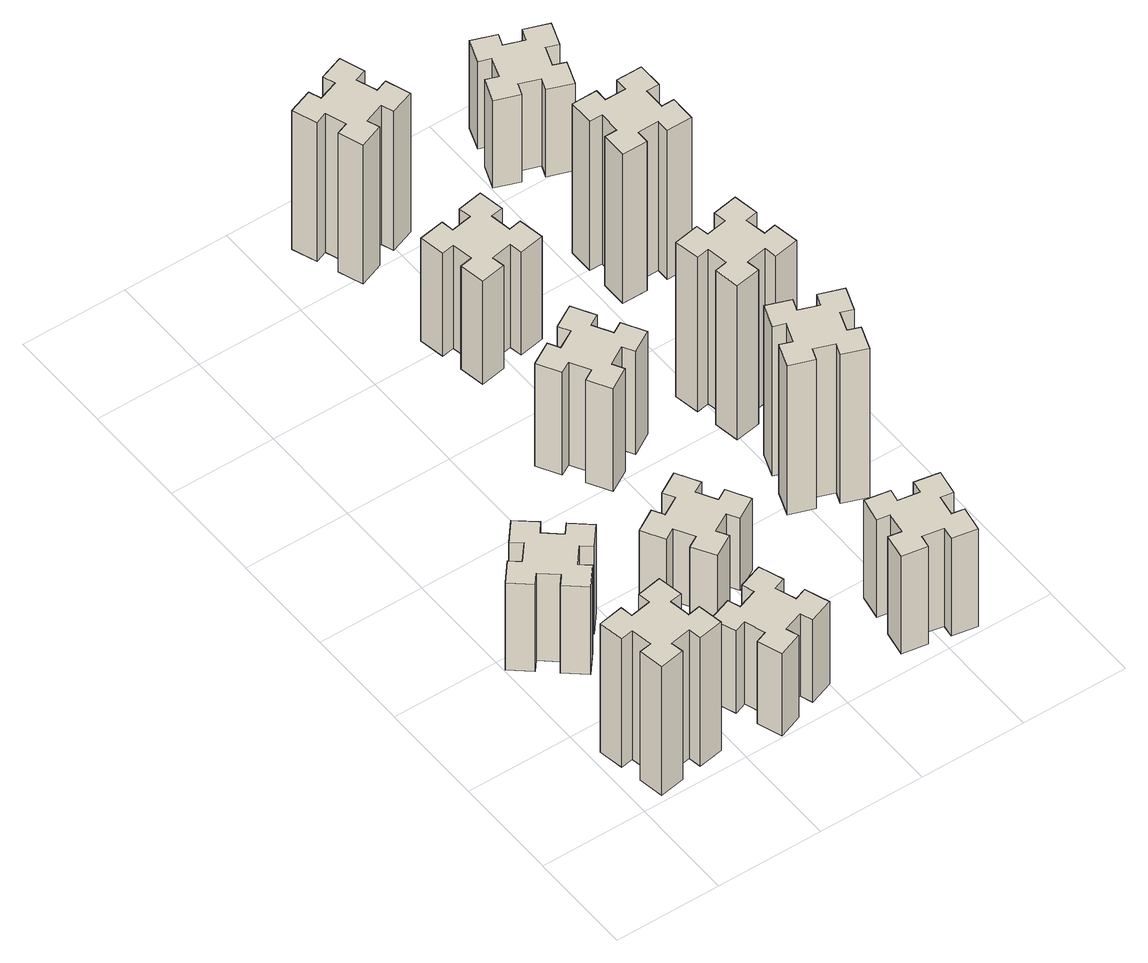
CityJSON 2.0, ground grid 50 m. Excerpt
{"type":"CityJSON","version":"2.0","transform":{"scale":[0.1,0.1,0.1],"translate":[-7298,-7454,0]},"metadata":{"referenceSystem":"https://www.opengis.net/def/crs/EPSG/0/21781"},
"CityObjects":{
"building1":{"type":"Building","attributes":{"class":"1000","function":"1000","usage":"1000","yearOfConstruction":2016,"roofType":"1000","measuredHeight":75,"storeysAboveGround":30,"storeysBelowGround":0},"geometry":[{"type":"Solid","lod":"1","boundaries":[[[[0,1,2,3,4,5,6,7,8,9,10,11,12,13,14,15,16,17,18,19]],[[17,16,20,21]],[[16,15,22,20]],[[15,14,23,22]],[[14,13,24,23]],[[13,12,25,24]],[[12,11,26,25]],[[11,10,27,26]],[[10,9,28,27]],[[9,8,29,28]],[[8,7,30,29]],[[7,6,31,30]],[[6,5,32,31]],[[5,4,33,32]],[[4,3,34,33]],[[3,2,35,34]],[[2,1,36,35]],[[1,0,37,36]],[[0,19,38,37]],[[19,18,39,38]],[[18,17,21,39]],[[24,25,26,27,28,29,30,31,32,33,34,35,36,37,38,39,21,20,22,23]]]]}]},
"building2":{"type":"Building","attributes":{"class":"1000","function":"1000","usage":"1000","yearOfConstruction":2016,"roofType":"1000","measuredHeight":51,"storeysAboveGround":30,"storeysBelowGround":0},"geometry":[{"type":"Solid","lod":"1","boundaries":[[[[40,41,42,43,44,45,46,47,48,49,50,51,52,53,54,55,56,57,58,59]],[[57,56,60,61]],[[56,55,62,60]],[[55,54,63,62]],[[54,53,64,63]],[[53,52,65,64]],[[52,51,66,65]],[[51,50,67,66]],[[50,49,68,67]],[[49,48,69,68]],[[48,47,70,69]],[[47,46,71,70]],[[46,45,72,71]],[[45,44,73,72]],[[44,43,74,73]],[[43,42,75,74]],[[42,41,76,75]],[[41,40,77,76]],[[40,59,78,77]],[[59,58,79,78]],[[58,57,61,79]],[[64,65,66,67,68,69,70,71,72,73,74,75,76,77,78,79,61,60,62,63]]]]}]},
"building3":{"type":"Building","attributes":{"class":"1000","function":"1000","usage":"1000","yearOfConstruction":2016,"roofType":"1000","measuredHeight":48,"storeysAboveGround":30,"storeysBelowGround":0},"geometry":[{"type":"Solid","lod":"1","boundaries":[[[[80,81,82,83,84,85,86,87,88,89,90,91,92,93,94,95,96,97,98,99]],[[97,96,100,101]],[[96,95,102,100]],[[95,94,103,102]],[[94,93,104,103]],[[93,92,105,104]],[[92,91,106,105]],[[91,90,107,106]],[[90,89,108,107]],[[89,88,109,108]],[[88,87,110,109]],[[87,86,111,110]],[[86,85,112,111]],[[85,84,113,112]],[[84,83,114,113]],[[83,82,115,114]],[[82,81,116,115]],[[81,80,117,116]],[[80,99,118,117]],[[99,98,119,118]],[[98,97,101,119]],[[104,105,106,107,108,109,110,111,112,113,114,115,116,117,118,119,101,100,102,103]]]]}]},
"building4":{"type":"Building","attributes":{"class":"1000","function":"1000","usage":"1000","yearOfConstruction":2016,"roofType":"1000","measuredHeight":42,"storeysAboveGround":30,"storeysBelowGround":0},"geometry":[{"type":"Solid","lod":"1","boundaries":[[[[120,121,122,123,124,125,126,127,128,129,130,131,132,133,134,135,136,137,138,139]],[[137,136,140,141]],[[136,135,142,140]],[[135,134,143,142]],[[134,133,144,143]],[[133,132,145,144]],[[132,131,146,145]],[[131,130,147,146]],[[130,129,148,147]],[[129,128,149,148]],[[128,127,150,149]],[[127,126,151,150]],[[126,125,152,151]],[[125,124,153,152]],[[124,123,154,153]],[[123,122,155,154]],[[122,121,156,155]],[[121,120,157,156]],[[120,139,158,157]],[[139,138,159,158]],[[138,137,141,159]],[[144,145,146,147,148,149,150,151,152,153,154,155,156,157,158,159,141,140,142,143]]]]}]},
"building5":{"type":"Building","attributes":{"class":"1000","function":"1000","usage":"1000","yearOfConstruction":2016,"roofType":"1000","measuredHeight":60,"storeysAboveGround":30,"storeysBelowGround":0},"geometry":[{"type":"Solid","lod":"1","boundaries":[[[[160,161,162,163,164,165,166,167,168,169,170,171,172,173,174,175,176,177,178,179]],[[177,176,180,181]],[[176,175,182,180]],[[175,174,183,182]],[[174,173,184,183]],[[173,172,185,184]],[[172,171,186,185]],[[171,170,187,186]],[[170,169,188,187]],[[169,168,189,188]],[[168,167,190,189]],[[167,166,191,190]],[[166,165,192,191]],[[165,164,193,192]],[[164,163,194,193]],[[163,162,195,194]],[[162,161,196,195]],[[161,160,197,196]],[[160,179,198,197]],[[179,178,199,198]],[[178,177,181,199]],[[184,185,186,187,188,189,190,191,192,193,194,195,196,197,198,199,181,180,182,183]]]]}]},
"building6":{"type":"Building","attributes":{"class":"1000","function":"1000","usage":"1000","yearOfConstruction":2016,"roofType":"1000","measuredHeight":57,"storeysAboveGround":30,"storeysBelowGround":0},"geometry":[{"type":"Solid","lod":"1","boundaries":[[[[200,201,202,203,204,205,206,207,208,209,210,211,212,213,214,215,216,217,218,219]],[[217,216,220,221]],[[216,215,222,220]],[[215,214,223,222]],[[214,213,224,223]],[[213,212,225,224]],[[212,211,226,225]],[[211,210,227,226]],[[210,209,228,227]],[[209,208,229,228]],[[208,207,230,229]],[[207,206,231,230]],[[206,205,232,231]],[[205,204,233,232]],[[204,203,234,233]],[[203,202,235,234]],[[202,201,236,235]],[[201,200,237,236]],[[200,219,238,237]],[[219,218,239,238]],[[218,217,221,239]],[[224,225,226,227,228,229,230,231,232,233,234,235,236,237,238,239,221,220,222,223]]]]}]},
"building7":{"type":"Building","attributes":{"class":"1000","function":"1000","usage":"1000","yearOfConstruction":2016,"roofType":"1000","measuredHeight":60,"storeysAboveGround":30,"storeysBelowGround":0},"geometry":[{"type":"Solid","lod":"1","boundaries":[[[[240,241,242,243,244,245,246,247,248,249,250,251,252,253,254,255,256,257,258,259]],[[257,256,260,261]],[[256,255,262,260]],[[255,254,263,262]],[[254,253,264,263]],[[253,252,265,264]],[[252,251,266,265]],[[251,250,267,266]],[[250,249,268,267]],[[249,248,269,268]],[[248,247,270,269]],[[247,246,271,270]],[[246,245,272,271]],[[245,244,273,272]],[[244,243,274,273]],[[243,242,275,274]],[[242,241,276,275]],[[241,240,277,276]],[[240,259,278,277]],[[259,258,279,278]],[[258,257,261,279]],[[264,265,266,267,268,269,270,271,272,273,274,275,276,277,278,279,261,260,262,263]]]]}]},
"building8":{"type":"Building","attributes":{"class":"1000","function":"1000","usage":"1000","yearOfConstruction":2016,"roofType":"1000","measuredHeight":81,"storeysAboveGround":30,"storeysBelowGround":0},"geometry":[{"type":"Solid","lod":"1","boundaries":[[[[280,281,282,283,284,285,286,287,288,289,290,291,292,293,294,295,296,297,298,299]],[[297,296,300,301]],[[296,295,302,300]],[[295,294,303,302]],[[294,293,304,303]],[[293,292,305,304]],[[292,291,306,305]],[[291,290,307,306]],[[290,289,308,307]],[[289,288,309,308]],[[288,287,310,309]],[[287,286,311,310]],[[286,285,312,311]],[[285,284,313,312]],[[284,283,314,313]],[[283,282,315,314]],[[282,281,316,315]],[[281,280,317,316]],[[280,299,318,317]],[[299,298,319,318]],[[298,297,301,319]],[[304,305,306,307,308,309,310,311,312,313,314,315,316,317,318,319,301,300,302,303]]]]}]},
"building9":{"type":"Building","attributes":{"class":"1000","function":"1000","usage":"1000","yearOfConstruction":2016,"roofType":"1000","measuredHeight":87,"storeysAboveGround":30,"storeysBelowGround":0},"geometry":[{"type":"Solid","lod":"1","boundaries":[[[[320,321,322,323,324,325,326,327,328,329,330,331,332,333,334,335,336,337,338,339]],[[337,336,340,341]],[[336,335,342,340]],[[335,334,343,342]],[[334,333,344,343]],[[333,332,345,344]],[[332,331,346,345]],[[331,330,347,346]],[[330,329,348,347]],[[329,328,349,348]],[[328,327,350,349]],[[327,326,351,350]],[[326,325,352,351]],[[325,324,353,352]],[[324,323,354,353]],[[323,322,355,354]],[[322,321,356,355]],[[321,320,357,356]],[[320,339,358,357]],[[339,338,359,358]],[[338,337,341,359]],[[344,345,346,347,348,349,350,351,352,353,354,355,356,357,358,359,341,340,342,343]]]]}]},
"building10":{"type":"Building","attributes":{"class":"1000","function":"1000","usage":"1000","yearOfConstruction":2016,"roofType":"1000","measuredHeight":90,"storeysAboveGround":30,"storeysBelowGround":0},"geometry":[{"type":"Solid","lod":"1","boundaries":[[[[360,361,362,363,364,365,366,367,368,369,370,371,372,373,374,375,376,377,378,379]],[[377,376,380,381]],[[376,375,382,380]],[[375,374,383,382]],[[374,373,384,383]],[[373,372,385,384]],[[372,371,386,385]],[[371,370,387,386]],[[370,369,388,387]],[[369,368,389,388]],[[368,367,390,389]],[[367,366,391,390]],[[366,365,392,391]],[[365,364,393,392]],[[364,363,394,393]],[[363,362,395,394]],[[362,361,396,395]],[[361,360,397,396]],[[360,379,398,397]],[[379,378,399,398]],[[378,377,381,399]],[[384,385,386,387,388,389,390,391,392,393,394,395,396,397,398,399,381,380,382,383]]]]}]},
"building11":{"type":"Building","attributes":{"class":"1000","function":"1000","usage":"1000","yearOfConstruction":2016,"roofType":"1000","measuredHeight":87,"storeysAboveGround":30,"storeysBelowGround":0},"geometry":[{"type":"Solid","lod":"1","boundaries":[[[[400,401,402,403,404,405,406,407,408,409,410,411,412,413,414,415,416,417,418,419]],[[417,416,420,421]],[[416,415,422,420]],[[415,414,423,422]],[[414,413,424,423]],[[413,412,425,424]],[[412,411,426,425]],[[411,410,427,426]],[[410,409,428,427]],[[409,408,429,428]],[[408,407,430,429]],[[407,406,431,430]],[[406,405,432,431]],[[405,404,433,432]],[[404,403,434,433]],[[403,402,435,434]],[[402,401,436,435]],[[401,400,437,436]],[[400,419,438,437]],[[419,418,439,438]],[[418,417,421,439]],[[424,425,426,427,428,429,430,431,432,433,434,435,436,437,438,439,421,420,422,423]]]]}]},
"building12":{"type":"Building","attributes":{"class":"1000","function":"1000","usage":"1000","yearOfConstruction":2016,"roofType":"1000","measuredHeight":51,"storeysAboveGround":30,"storeysBelowGround":0},"geometry":[{"type":"Solid","lod":"1","boundaries":[[[[440,441,442,443,444,445,446,447,448,449,450,451,452,453,454,455,456,457,458,459]],[[457,456,460,461]],[[456,455,462,460]],[[455,454,463,462]],[[454,453,464,463]],[[453,452,465,464]],[[452,451,466,465]],[[451,450,467,466]],[[450,449,468,467]],[[449,448,469,468]],[[448,447,470,469]],[[447,446,471,470]],[[446,445,472,471]],[[445,444,473,472]],[[444,443,474,473]],[[443,442,475,474]],[[442,441,476,475]],[[441,440,477,476]],[[440,459,478,477]],[[459,458,479,478]],[[458,457,461,479]],[[464,465,466,467,468,469,470,471,472,473,474,475,476,477,478,479,461,460,462,463]]]]}]}
},
"vertices":[
[128,255,0],[146,157,0],[87,147,0],[107,28,0],[226,49,0],[215,108,0],[314,126,0],[324,67,0],[442,87,0],[421,206,0],[362,195,0],[345,294,0],[404,304,0],[383,422,0],[265,401,0],[275,342,0],[177,325,0],[167,384,0],[48,363,0],[69,245,0],[177,325,750],[167,384,750],[275,342,750],[265,401,750],[383,422,750],[404,304,750],[345,294,750],[362,195,750],[421,206,750],[442,87,750],[324,67,750],[314,126,750],[215,108,750],[226,49,750],[107,28,750],[87,147,750],[146,157,750],[128,255,750],[69,245,750],[48,363,750],
[193,1074,0],[129,998,0],[83,1036,0],[6,944,0],[98,867,0],[136,913,0],[213,849,0],[174,803,0],[266,726,0],[343,818,0],[297,856,0],[362,933,0],[408,894,0],[485,986,0],[393,1063,0],[354,1017,0],[278,1082,0],[316,1128,0],[224,1205,0],[147,1113,0],[278,1082,510],[316,1128,510],[354,1017,510],[393,1063,510],[485,986,510],[408,894,510],[362,933,510],[297,856,510],[343,818,510],[266,726,510],[174,803,510],[213,849,510],[136,913,510],[98,867,510],[6,944,510],[83,1036,510],[129,998,510],[193,1074,510],[147,1113,510],[224,1205,510],
[665,235,0],[699,141,0],[643,120,0],[684,7,0],[797,49,0],[776,105,0],[870,139,0],[890,83,0],[1003,124,0],[962,237,0],[906,216,0],[872,310,0],[928,330,0],[887,443,0],[774,402,0],[795,346,0],[701,312,0],[680,368,0],[567,327,0],[609,214,0],[701,312,480],[680,368,480],[795,346,480],[774,402,480],[887,443,480],[928,330,480],[872,310,480],[906,216,480],[962,237,480],[1003,124,480],[890,83,480],[870,139,480],[776,105,480],[797,49,480],[684,7,480],[643,120,480],[699,141,480],[665,235,480],[609,214,480],[567,327,480],
[897,745,0],[984,795,0],[1014,743,0],[1118,803,0],[1058,907,0],[1006,877,0],[956,964,0],[1008,994,0],[948,1098,0],[844,1038,0],[874,986,0],[787,936,0],[757,988,0],[653,928,0],[713,824,0],[765,854,0],[815,767,0],[763,737,0],[823,633,0],[927,693,0],[815,767,420],[763,737,420],[765,854,420],[713,824,420],[653,928,420],[757,988,420],[787,936,420],[874,986,420],[844,1038,420],[948,1098,420],[1008,994,420],[956,964,420],[1006,877,420],[1058,907,420],[1118,803,420],[1014,743,420],[984,795,420],[897,745,420],[927,693,420],[823,633,420],
[1106,1717,0],[1056,1804,0],[1108,1834,0],[1048,1938,0],[944,1878,0],[974,1826,0],[887,1776,0],[857,1828,0],[753,1768,0],[813,1664,0],[865,1694,0],[915,1607,0],[863,1577,0],[923,1473,0],[1027,1533,0],[997,1585,0],[1084,1635,0],[1114,1583,0],[1218,1643,0],[1158,1747,0],[1084,1635,600],[1114,1583,600],[997,1585,600],[1027,1533,600],[923,1473,600],[863,1577,600],[915,1607,600],[865,1694,600],[813,1664,600],[753,1768,600],[857,1828,600],[887,1776,600],[974,1826,600],[944,1878,600],[1048,1938,600],[1108,1834,600],[1056,1804,600],[1106,1717,600],[1158,1747,600],[1218,1643,600],
[1625,157,0],[1642,255,0],[1701,245,0],[1722,363,0],[1604,384,0],[1594,325,0],[1495,342,0],[1506,401,0],[1387,422,0],[1367,304,0],[1426,294,0],[1408,195,0],[1349,206,0],[1328,87,0],[1447,67,0],[1457,126,0],[1555,108,0],[1545,49,0],[1663,28,0],[1684,147,0],[1555,108,570],[1545,49,570],[1457,126,570],[1447,67,570],[1328,87,570],[1349,206,570],[1408,195,570],[1426,294,570],[1367,304,570],[1387,422,570],[1506,401,570],[1495,342,570],[1594,325,570],[1604,384,570],[1722,363,570],[1701,245,570],[1642,255,570],[1625,157,570],[1684,147,570],[1663,28,570],
[955,2328,0],[1054,2346,0],[1064,2287,0],[1182,2307,0],[1161,2426,0],[1102,2415,0],[1085,2514,0],[1144,2524,0],[1123,2642,0],[1005,2621,0],[1015,2562,0],[917,2545,0],[907,2604,0],[788,2583,0],[809,2465,0],[868,2475,0],[886,2377,0],[827,2367,0],[847,2248,0],[966,2269,0],[886,2377,600],[827,2367,600],[868,2475,600],[809,2465,600],[788,2583,600],[907,2604,600],[917,2545,600],[1015,2562,600],[1005,2621,600],[1123,2642,600],[1144,2524,600],[1085,2514,600],[1102,2415,600],[1161,2426,600],[1182,2307,600],[1064,2287,600],[1054,2346,600],[955,2328,600],[966,2269,600],[847,2248,600],
[895,3306,0],[801,3272,0],[780,3328,0],[667,3287,0],[709,3174,0],[765,3195,0],[799,3101,0],[743,3080,0],[784,2967,0],[897,3009,0],[876,3065,0],[970,3099,0],[990,3043,0],[1103,3084,0],[1062,3197,0],[1006,3176,0],[972,3270,0],[1028,3290,0],[987,3403,0],[874,3362,0],[972,3270,810],[1028,3290,810],[1006,3176,810],[1062,3197,810],[1103,3084,810],[990,3043,810],[970,3099,810],[876,3065,810],[897,3009,810],[784,2967,810],[743,3080,810],[799,3101,810],[765,3195,810],[709,3174,810],[667,3287,810],[780,3328,810],[801,3272,810],[895,3306,810],[874,3362,810],[987,3403,810],
[1541,979,0],[1635,945,0],[1614,889,0],[1727,847,0],[1768,960,0],[1712,981,0],[1746,1075,0],[1802,1054,0],[1843,1167,0],[1730,1208,0],[1710,1152,0],[1616,1186,0],[1637,1242,0],[1524,1283,0],[1483,1170,0],[1539,1150,0],[1505,1056,0],[1449,1077,0],[1407,964,0],[1520,923,0],[1505,1056,870],[1449,1077,870],[1539,1150,870],[1483,1170,870],[1524,1283,870],[1637,1242,870],[1616,1186,870],[1710,1152,870],[1730,1208,870],[1843,1167,870],[1802,1054,870],[1746,1075,870],[1712,981,870],[1768,960,870],[1727,847,870],[1614,889,870],[1635,945,870],[1541,979,870],[1520,923,870],[1407,964,870],
[1655,1722,0],[1557,1705,0],[1547,1764,0],[1428,1743,0],[1449,1625,0],[1508,1635,0],[1526,1537,0],[1467,1527,0],[1487,1408,0],[1606,1429,0],[1595,1488,0],[1694,1506,0],[1704,1447,0],[1822,1467,0],[1801,1586,0],[1742,1575,0],[1725,1674,0],[1784,1684,0],[1763,1802,0],[1645,1781,0],[1725,1674,900],[1784,1684,900],[1742,1575,900],[1801,1586,900],[1822,1467,900],[1704,1447,900],[1694,1506,900],[1595,1488,900],[1606,1429,900],[1487,1408,900],[1467,1527,900],[1526,1537,900],[1508,1635,900],[1449,1625,900],[1428,1743,900],[1547,1764,900],[1557,1705,900],[1655,1722,900],[1645,1781,900],[1763,1802,900],
[1775,2555,0],[1675,2555,0],[1675,2615,0],[1555,2615,0],[1555,2495,0],[1615,2495,0],[1615,2395,0],[1555,2395,0],[1555,2275,0],[1675,2275,0],[1675,2335,0],[1775,2335,0],[1775,2275,0],[1895,2275,0],[1895,2395,0],[1835,2395,0],[1835,2495,0],[1895,2495,0],[1895,2615,0],[1775,2615,0],[1835,2495,870],[1895,2495,870],[1835,2395,870],[1895,2395,870],[1895,2275,870],[1775,2275,870],[1775,2335,870],[1675,2335,870],[1675,2275,870],[1555,2275,870],[1555,2395,870],[1615,2395,870],[1615,2495,870],[1555,2495,870],[1555,2615,870],[1675,2615,870],[1675,2555,870],[1775,2555,870],[1775,2615,870],[1895,2615,870],
[1639,3270,0],[1605,3176,0],[1549,3197,0],[1507,3084,0],[1620,3043,0],[1641,3099,0],[1735,3065,0],[1714,3009,0],[1827,2967,0],[1868,3080,0],[1812,3101,0],[1846,3195,0],[1902,3174,0],[1943,3287,0],[1830,3328,0],[1810,3272,0],[1716,3306,0],[1737,3362,0],[1624,3403,0],[1583,3290,0],[1716,3306,510],[1737,3362,510],[1810,3272,510],[1830,3328,510],[1943,3287,510],[1902,3174,510],[1846,3195,510],[1812,3101,510],[1868,3080,510],[1827,2967,510],[1714,3009,510],[1735,3065,510],[1641,3099,510],[1620,3043,510],[1507,3084,510],[1549,3197,510],[1605,3176,510],[1639,3270,510],[1583,3290,510],[1624,3403,510]
]}
